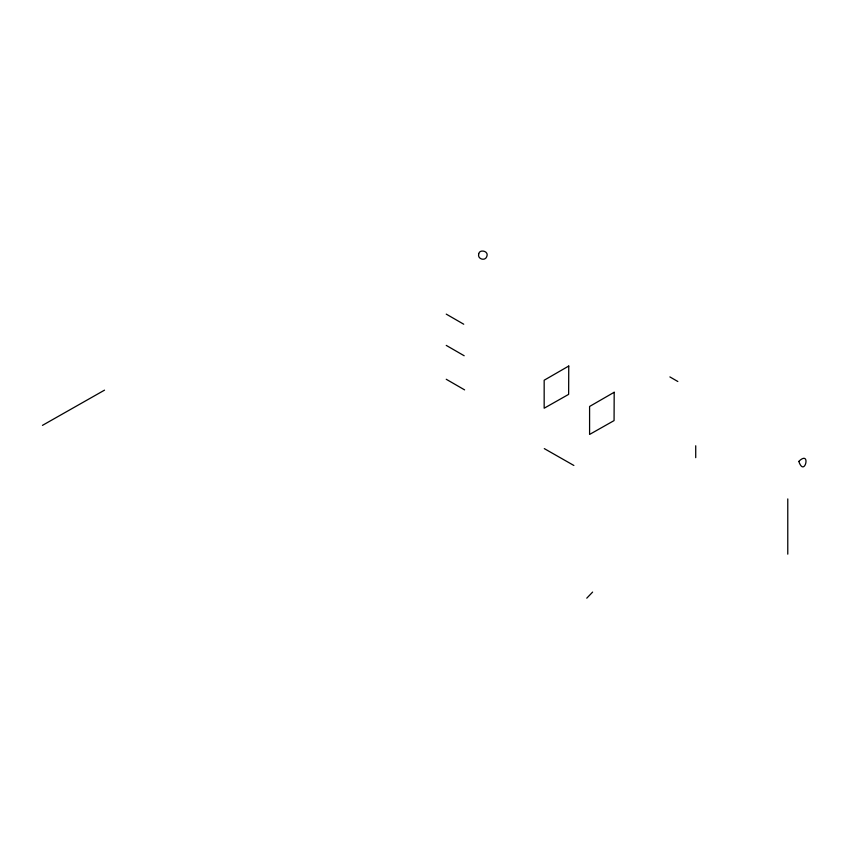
<?xml version="1.0" encoding="UTF-8"?>
<svg xmlns="http://www.w3.org/2000/svg" width="849" height="849" viewBox="0 0 849 849"><rect width="100%" height="100%" fill="white"/><g stroke="black" fill="none" stroke-linecap="round" stroke-linejoin="round"><path stroke-width="1.27" d="M478.709 254.063C477.244 258.892 484.949 261.46 486.71 256.769C489.47 250.837 479.314 248.948 478.783 253.787M798.845 461.506C804.629 478.189 811.464 449.439 798.92 461.251M586.765 598.174L592.613 592.082M42.45 425.37L104.523 390.147M544.294 448.612L573.871 465.464M669.893 376.924L677.842 381.509M446.245 314.119L463.734 324.222M446.245 345.394L464.17 355.752M446.245 379.27L464.615 389.882M787.776 498.925L787.776 554.153M695.724 445.778L695.724 457.664M568.756 366.036L568.639 394.371L544.167 408.22L544.167 380.235L568.756 366.036M614.188 392.27L614.071 420.595L589.588 434.444L589.588 406.469L614.188 392.27"/></g></svg>
